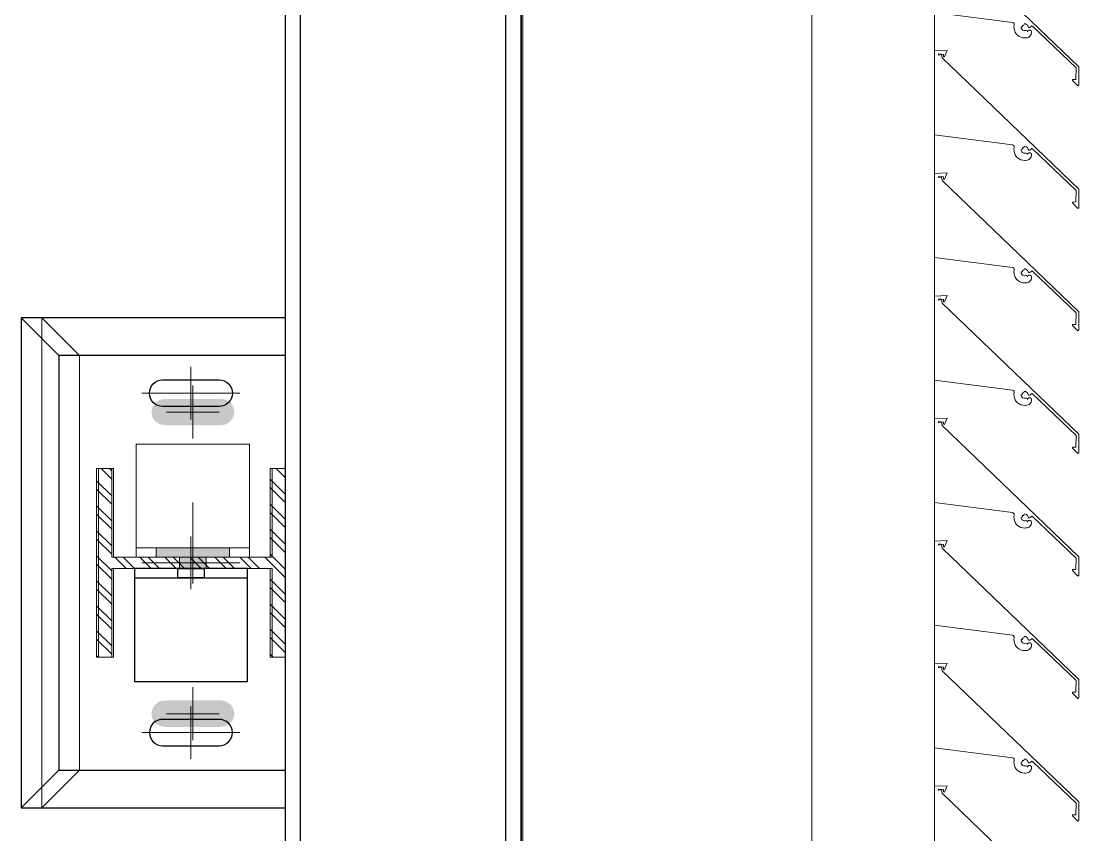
# Model space of a CAD drawing. Header units: millimetres. Extents: x -220592 to 404889, y -217665 to 38245.
# Drawn here: x 36333 to 36894, y -29810 to -29378 of the extents above; entities that cross this region are included whole.
import ezdxf

# ---------------------------------------------------------------- set-up
doc = ezdxf.new("R2010")
doc.units = ezdxf.units.MM
doc.set_wipeout_variables(frame=1)
doc.linetypes.add('XKITLINE00', pattern=[0])
doc.linetypes.add('XKITLINE02', pattern=[4, 2, -2])
for name, color, linetype in [('000 - 0_HIDE_OBJ_FRAMING_DEF_SUB_1', 7, 'Continuous'), ('000 - STRUCTURE_STEEL_ACCESORIES_HATCH_', 7, 'Continuous'), ('000 - STRUCTURE_STEEL_ACCESORIES_HIDDEN_', 7, 'Continuous'), ('000 - STRUCTURE_STEEL_ACCESORIES_MAIN_COLOR_1', 7, 'Continuous'), ('000 - STRUCTURE_STEEL_FRAMING_CUT_COLOR_4', 7, 'Continuous'), ('000 - STRUCTURE_STEEL_FRAMING_DEF_SUB', 7, 'Continuous'), ('000 - STRUCTURE_STEEL_FRAMING_HIDDEN_', 7, 'Continuous'), ('000 - STRUCTURE_STEEL_FRAMING_SUB_COLOR_1', 7, 'Continuous'), ('000 - STRUCTURE_STEEL_FRAMING_SUB_COLOR_2', 7, 'Continuous'), ('000 - STRUCTURE_STEEL_FRAMING_WIPEOUT_', 7, 'Continuous')]:
    doc.layers.add(name, color=color, linetype=linetype)
doc.layers.add('Part', color=7, linetype='Continuous', lineweight=0)

# ---------------------------------------------------------------- blocks, each defined once
blk = doc.blocks.new('*A14906')
at = {"layer": 'Part', "color": 7, "linetype": 'XKITLINE00', "lineweight": 0}
for p, q in [((-82.318045, 214.556249), (-82.318045, 227.756135)), ((-81.668045, 220.906131), (-81.668045, 221.110427)), ((-81.668045, 220.256131), (-81.668045, 220.460427)), ((-81.668045, 219.606131), (-81.668045, 219.810427)), ((-81.668045, 218.956131), (-81.668045, 219.160427)), ((-81.668045, 218.306131), (-81.668045, 218.510427)), ((-81.668045, 217.656131), (-81.668045, 217.860427)), ((-81.668045, 217.006131), (-81.668045, 217.210427))]:
    blk.add_line(p, q, dxfattribs=at)
blk = doc.blocks.new('*A14931')
at = {"layer": 'Part', "color": 7, "linetype": 'XKITLINE00', "lineweight": 0}
for p, q in [((-81.668236, 221.556123), (-81.668243, 221.110453)), ((-81.60055, 221.558745), (-81.668236, 221.556123)), ((-81.648356, 221.534428), (-81.64632, 221.541001)), ((-81.63134, 221.537332), (-81.648356, 221.534428)), ((-81.64632, 221.541001), (-81.621337, 221.537861)), ((-81.628443, 221.518789), (-81.63134, 221.537332)), ((-80.903321, 220.822543), (-81.628443, 221.518789)), ((-81.621337, 221.537861), (-81.621208, 221.52567)), ((-81.621208, 221.52567), (-81.616085, 221.525258)), ((-81.616085, 221.525258), (-81.60055, 221.558745)), ((-81.668243, 221.110453), (-81.254237, 221.057423)), ((-81.254237, 221.057423), (-81.249162, 221.055233)), ((-81.249162, 221.055233), (-81.246025, 221.050681)), ((-81.245786, 221.045159), (-81.247272, 221.035025)), ((-81.247272, 221.035025), (-81.246897, 221.024789)), ((-81.246897, 221.024789), (-81.244674, 221.01479)), ((-81.246025, 221.050681), (-81.245786, 221.045159)), ((-81.244674, 221.01479), (-81.240676, 221.00536)), ((-81.209279, 221.033625), (-81.201573, 221.034731)), ((-81.20871, 221.027141), (-81.209279, 221.033625)), ((-81.205908, 221.021267), (-81.20871, 221.027141)), ((-81.201226, 221.016745), (-81.205908, 221.021267)), ((-81.202743, 221.041791), (-81.195578, 221.042735)), ((-81.201573, 221.034731), (-81.202743, 221.041791)), ((-81.195258, 221.014147), (-81.201226, 221.016745)), ((-81.195578, 221.042735), (-81.193256, 221.050125)), ((-81.188758, 221.013803), (-81.195258, 221.014147)), ((-81.193256, 221.050125), (-81.186584, 221.049703)), ((-81.18284, 221.014708), (-81.188758, 221.013803)), ((-81.186584, 221.049703), (-81.180508, 221.046913)), ((-81.178029, 221.012301), (-81.18284, 221.014708)), ((-81.180508, 221.046913), (-81.175841, 221.042126)), ((-81.175999, 221.00732), (-81.178029, 221.012301)), ((-81.173057, 221.012792), (-81.175999, 221.00732)), ((-81.175841, 221.042126), (-81.172727, 221.034553)), ((-81.1679, 221.01601), (-81.173057, 221.012792)), ((-81.172727, 221.034553), (-81.168544, 221.030396)), ((-81.168544, 221.030396), (-81.16265, 221.03019)), ((-81.161823, 221.015998), (-81.1679, 221.01601)), ((-81.16265, 221.03019), (-81.158186, 221.034044)), ((-81.156679, 221.012761), (-81.161823, 221.015998)), ((-81.158186, 221.034044), (-81.154531, 221.038671)), ((-81.154039, 221.007287), (-81.156679, 221.012761)), ((-81.154531, 221.038671), (-81.149372, 221.037579)), ((-81.149372, 221.037579), (-80.918356, 220.816176)), ((-81.240676, 221.00536), (-81.235036, 220.99681)), ((-81.235036, 220.99681), (-81.22794, 220.989423)), ((-81.22794, 220.989423), (-81.219624, 220.983445)), ((-81.219624, 220.983445), (-81.210361, 220.979072)), ((-81.210361, 220.979072), (-81.20046, 220.976449)), ((-81.20046, 220.976449), (-81.190247, 220.975664)), ((-81.190247, 220.975664), (-81.183448, 220.975762)), ((-81.183448, 220.975762), (-81.17772, 220.976398)), ((-81.17772, 220.976398), (-81.172219, 220.978117)), ((-81.172219, 220.978117), (-81.167149, 220.980857)), ((-81.167149, 220.980857), (-81.162695, 220.984515)), ((-81.162695, 220.984515), (-81.159024, 220.988958)), ((-81.159024, 220.988958), (-81.15627, 220.994021)), ((-81.15627, 220.994021), (-81.154535, 220.999517)), ((-81.154535, 220.999517), (-81.154039, 221.007287)), ((-80.918356, 220.816176), (-80.918699, 220.75483)), ((-80.903874, 220.723392), (-80.903321, 220.822543)), ((-80.936119, 220.754733), (-80.937204, 220.749812)), ((-80.937204, 220.749812), (-80.908555, 220.720923)), ((-80.918699, 220.75483), (-80.936119, 220.754733)), ((-80.908555, 220.720923), (-80.903874, 220.723392))]:
    blk.add_line(p, q, dxfattribs=at)
blk = doc.blocks.new('*A14932')
at = {"layer": 'Part', "color": 7, "linetype": 'XKITLINE00', "lineweight": 0}
for p, q in [((-81.668236, 220.906123), (-81.668243, 220.460453)), ((-81.60055, 220.908745), (-81.668236, 220.906123)), ((-81.616085, 220.875258), (-81.60055, 220.908745)), ((-81.648356, 220.884428), (-81.64632, 220.891001)), ((-81.63134, 220.887332), (-81.648356, 220.884428)), ((-81.64632, 220.891001), (-81.621337, 220.887861)), ((-81.628443, 220.868789), (-81.63134, 220.887332)), ((-80.903321, 220.172543), (-81.628443, 220.868789)), ((-81.621337, 220.887861), (-81.621208, 220.87567)), ((-81.621208, 220.87567), (-81.616085, 220.875258)), ((-81.668243, 220.460453), (-81.254237, 220.407423)), ((-81.254237, 220.407423), (-81.249162, 220.405233)), ((-81.249162, 220.405233), (-81.246025, 220.400681)), ((-81.245786, 220.395159), (-81.247272, 220.385025)), ((-81.246025, 220.400681), (-81.245786, 220.395159)), ((-81.202743, 220.391791), (-81.195578, 220.392735)), ((-81.195578, 220.392735), (-81.193256, 220.400125)), ((-81.193256, 220.400125), (-81.186584, 220.399703)), ((-81.186584, 220.399703), (-81.180508, 220.396913)), ((-81.180508, 220.396913), (-81.175841, 220.392126)), ((-81.247272, 220.385025), (-81.246897, 220.374789)), ((-81.246897, 220.374789), (-81.244674, 220.36479)), ((-81.244674, 220.36479), (-81.240676, 220.35536)), ((-81.240676, 220.35536), (-81.235036, 220.34681)), ((-81.235036, 220.34681), (-81.22794, 220.339423)), ((-81.22794, 220.339423), (-81.219624, 220.333445)), ((-81.209279, 220.383625), (-81.201573, 220.384731)), ((-81.20871, 220.377141), (-81.209279, 220.383625)), ((-81.205908, 220.371267), (-81.20871, 220.377141)), ((-81.201226, 220.366745), (-81.205908, 220.371267)), ((-81.201573, 220.384731), (-81.202743, 220.391791)), ((-81.195258, 220.364147), (-81.201226, 220.366745)), ((-81.188758, 220.363803), (-81.195258, 220.364147)), ((-81.18284, 220.364708), (-81.188758, 220.363803)), ((-81.178029, 220.362301), (-81.18284, 220.364708)), ((-81.175999, 220.35732), (-81.178029, 220.362301)), ((-81.173057, 220.362792), (-81.175999, 220.35732)), ((-81.175841, 220.392126), (-81.172727, 220.384553)), ((-81.1679, 220.36601), (-81.173057, 220.362792)), ((-81.172727, 220.384553), (-81.168544, 220.380396)), ((-81.168544, 220.380396), (-81.16265, 220.38019)), ((-81.161823, 220.365998), (-81.1679, 220.36601)), ((-81.162695, 220.334515), (-81.159024, 220.338958)), ((-81.16265, 220.38019), (-81.158186, 220.384044)), ((-81.156679, 220.362761), (-81.161823, 220.365998)), ((-81.159024, 220.338958), (-81.15627, 220.344021)), ((-81.158186, 220.384044), (-81.154531, 220.388671)), ((-81.154039, 220.357287), (-81.156679, 220.362761)), ((-81.15627, 220.344021), (-81.154535, 220.349517)), ((-81.154535, 220.349517), (-81.154039, 220.357287)), ((-81.154531, 220.388671), (-81.149372, 220.387579)), ((-81.149372, 220.387579), (-80.918356, 220.166176)), ((-81.219624, 220.333445), (-81.210361, 220.329072)), ((-81.210361, 220.329072), (-81.20046, 220.326449)), ((-81.20046, 220.326449), (-81.190247, 220.325664)), ((-81.190247, 220.325664), (-81.183448, 220.325762)), ((-81.183448, 220.325762), (-81.17772, 220.326398)), ((-81.17772, 220.326398), (-81.172219, 220.328117)), ((-81.172219, 220.328117), (-81.167149, 220.330857)), ((-81.167149, 220.330857), (-81.162695, 220.334515)), ((-80.903874, 220.073392), (-80.903321, 220.172543)), ((-80.918356, 220.166176), (-80.918699, 220.10483)), ((-80.936119, 220.104733), (-80.937204, 220.099812)), ((-80.937204, 220.099812), (-80.908555, 220.070923)), ((-80.918699, 220.10483), (-80.936119, 220.104733)), ((-80.908555, 220.070923), (-80.903874, 220.073392))]:
    blk.add_line(p, q, dxfattribs=at)
blk = doc.blocks.new('*A14933')
at = {"layer": 'Part', "color": 7, "linetype": 'XKITLINE00', "lineweight": 0}
for p, q in [((-81.668236, 220.256123), (-81.668243, 219.810453)), ((-81.60055, 220.258745), (-81.668236, 220.256123)), ((-81.648356, 220.234428), (-81.64632, 220.241001)), ((-81.63134, 220.237332), (-81.648356, 220.234428)), ((-81.64632, 220.241001), (-81.621337, 220.237861)), ((-81.628443, 220.218789), (-81.63134, 220.237332)), ((-81.621337, 220.237861), (-81.621208, 220.22567)), ((-81.621208, 220.22567), (-81.616085, 220.225258)), ((-81.616085, 220.225258), (-81.60055, 220.258745)), ((-80.903321, 219.522543), (-81.628443, 220.218789)), ((-81.668243, 219.810453), (-81.254237, 219.757423)), ((-81.254237, 219.757423), (-81.249162, 219.755233)), ((-81.249162, 219.755233), (-81.246025, 219.750681)), ((-81.245786, 219.745159), (-81.247272, 219.735025)), ((-81.247272, 219.735025), (-81.246897, 219.724789)), ((-81.246897, 219.724789), (-81.244674, 219.71479)), ((-81.246025, 219.750681), (-81.245786, 219.745159)), ((-81.209279, 219.733625), (-81.201573, 219.734731)), ((-81.20871, 219.727141), (-81.209279, 219.733625)), ((-81.205908, 219.721267), (-81.20871, 219.727141)), ((-81.201226, 219.716745), (-81.205908, 219.721267)), ((-81.202743, 219.741791), (-81.195578, 219.742735)), ((-81.201573, 219.734731), (-81.202743, 219.741791)), ((-81.195578, 219.742735), (-81.193256, 219.750125)), ((-81.193256, 219.750125), (-81.186584, 219.749703)), ((-81.186584, 219.749703), (-81.180508, 219.746913)), ((-81.180508, 219.746913), (-81.175841, 219.742126)), ((-81.175841, 219.742126), (-81.172727, 219.734553)), ((-81.172727, 219.734553), (-81.168544, 219.730396)), ((-81.168544, 219.730396), (-81.16265, 219.73019)), ((-81.16265, 219.73019), (-81.158186, 219.734044)), ((-81.158186, 219.734044), (-81.154531, 219.738671)), ((-81.154531, 219.738671), (-81.149372, 219.737579)), ((-81.149372, 219.737579), (-80.918356, 219.516176)), ((-81.244674, 219.71479), (-81.240676, 219.70536)), ((-81.240676, 219.70536), (-81.235036, 219.69681)), ((-81.235036, 219.69681), (-81.22794, 219.689423)), ((-81.22794, 219.689423), (-81.219624, 219.683445)), ((-81.219624, 219.683445), (-81.210361, 219.679072)), ((-81.210361, 219.679072), (-81.20046, 219.676449)), ((-81.195258, 219.714147), (-81.201226, 219.716745)), ((-81.20046, 219.676449), (-81.190247, 219.675664)), ((-81.188758, 219.713803), (-81.195258, 219.714147)), ((-81.190247, 219.675664), (-81.183448, 219.675762)), ((-81.18284, 219.714708), (-81.188758, 219.713803)), ((-81.183448, 219.675762), (-81.17772, 219.676398)), ((-81.178029, 219.712301), (-81.18284, 219.714708)), ((-81.175999, 219.70732), (-81.178029, 219.712301)), ((-81.17772, 219.676398), (-81.172219, 219.678117)), ((-81.173057, 219.712792), (-81.175999, 219.70732)), ((-81.1679, 219.71601), (-81.173057, 219.712792)), ((-81.172219, 219.678117), (-81.167149, 219.680857)), ((-81.161823, 219.715998), (-81.1679, 219.71601)), ((-81.167149, 219.680857), (-81.162695, 219.684515)), ((-81.162695, 219.684515), (-81.159024, 219.688958)), ((-81.156679, 219.712761), (-81.161823, 219.715998)), ((-81.159024, 219.688958), (-81.15627, 219.694021)), ((-81.154039, 219.707287), (-81.156679, 219.712761)), ((-81.15627, 219.694021), (-81.154535, 219.699517)), ((-81.154535, 219.699517), (-81.154039, 219.707287)), ((-80.918356, 219.516176), (-80.918699, 219.45483)), ((-80.903874, 219.423392), (-80.903321, 219.522543)), ((-80.936119, 219.454733), (-80.937204, 219.449812)), ((-80.937204, 219.449812), (-80.908555, 219.420923)), ((-80.918699, 219.45483), (-80.936119, 219.454733)), ((-80.908555, 219.420923), (-80.903874, 219.423392))]:
    blk.add_line(p, q, dxfattribs=at)
blk = doc.blocks.new('*A14934')
at = {"layer": 'Part', "color": 7, "linetype": 'XKITLINE00', "lineweight": 0}
for p, q in [((-81.60055, 219.608745), (-81.668236, 219.606123)), ((-81.616085, 219.575258), (-81.60055, 219.608745)), ((-81.668236, 219.606123), (-81.668243, 219.160453)), ((-81.648356, 219.584428), (-81.64632, 219.591001)), ((-81.63134, 219.587332), (-81.648356, 219.584428)), ((-81.64632, 219.591001), (-81.621337, 219.587861)), ((-81.628443, 219.568789), (-81.63134, 219.587332)), ((-80.903321, 218.872543), (-81.628443, 219.568789)), ((-81.621337, 219.587861), (-81.621208, 219.57567)), ((-81.621208, 219.57567), (-81.616085, 219.575258)), ((-81.668243, 219.160453), (-81.254237, 219.107423)), ((-81.254237, 219.107423), (-81.249162, 219.105233)), ((-81.249162, 219.105233), (-81.246025, 219.100681)), ((-81.245786, 219.095159), (-81.247272, 219.085025)), ((-81.247272, 219.085025), (-81.246897, 219.074789)), ((-81.246897, 219.074789), (-81.244674, 219.06479)), ((-81.246025, 219.100681), (-81.245786, 219.095159)), ((-81.244674, 219.06479), (-81.240676, 219.05536)), ((-81.240676, 219.05536), (-81.235036, 219.04681)), ((-81.209279, 219.083625), (-81.201573, 219.084731)), ((-81.20871, 219.077141), (-81.209279, 219.083625)), ((-81.205908, 219.071267), (-81.20871, 219.077141)), ((-81.201226, 219.066745), (-81.205908, 219.071267)), ((-81.202743, 219.091791), (-81.195578, 219.092735)), ((-81.201573, 219.084731), (-81.202743, 219.091791)), ((-81.195258, 219.064147), (-81.201226, 219.066745)), ((-81.195578, 219.092735), (-81.193256, 219.100125)), ((-81.188758, 219.063803), (-81.195258, 219.064147)), ((-81.193256, 219.100125), (-81.186584, 219.099703)), ((-81.18284, 219.064708), (-81.188758, 219.063803)), ((-81.186584, 219.099703), (-81.180508, 219.096913)), ((-81.178029, 219.062301), (-81.18284, 219.064708)), ((-81.180508, 219.096913), (-81.175841, 219.092126)), ((-81.175999, 219.05732), (-81.178029, 219.062301)), ((-81.173057, 219.062792), (-81.175999, 219.05732)), ((-81.175841, 219.092126), (-81.172727, 219.084553)), ((-81.1679, 219.06601), (-81.173057, 219.062792)), ((-81.172727, 219.084553), (-81.168544, 219.080396)), ((-81.168544, 219.080396), (-81.16265, 219.08019)), ((-81.161823, 219.065998), (-81.1679, 219.06601)), ((-81.16265, 219.08019), (-81.158186, 219.084044)), ((-81.156679, 219.062761), (-81.161823, 219.065998)), ((-81.158186, 219.084044), (-81.154531, 219.088671)), ((-81.154039, 219.057287), (-81.156679, 219.062761)), ((-81.15627, 219.044021), (-81.154535, 219.049517)), ((-81.154535, 219.049517), (-81.154039, 219.057287)), ((-81.154531, 219.088671), (-81.149372, 219.087579)), ((-81.149372, 219.087579), (-80.918356, 218.866176)), ((-81.235036, 219.04681), (-81.22794, 219.039423)), ((-81.22794, 219.039423), (-81.219624, 219.033445)), ((-81.219624, 219.033445), (-81.210361, 219.029072)), ((-81.210361, 219.029072), (-81.20046, 219.026449)), ((-81.20046, 219.026449), (-81.190247, 219.025664)), ((-81.190247, 219.025664), (-81.183448, 219.025762)), ((-81.183448, 219.025762), (-81.17772, 219.026398)), ((-81.17772, 219.026398), (-81.172219, 219.028117)), ((-81.172219, 219.028117), (-81.167149, 219.030857)), ((-81.167149, 219.030857), (-81.162695, 219.034515)), ((-81.162695, 219.034515), (-81.159024, 219.038958)), ((-81.159024, 219.038958), (-81.15627, 219.044021)), ((-80.918356, 218.866176), (-80.918699, 218.80483)), ((-80.903874, 218.773392), (-80.903321, 218.872543)), ((-80.936119, 218.804733), (-80.937204, 218.799812)), ((-80.937204, 218.799812), (-80.908555, 218.770923)), ((-80.918699, 218.80483), (-80.936119, 218.804733)), ((-80.908555, 218.770923), (-80.903874, 218.773392))]:
    blk.add_line(p, q, dxfattribs=at)
blk = doc.blocks.new('*A14935')
at = {"layer": 'Part', "color": 7, "linetype": 'XKITLINE00', "lineweight": 0}
for p, q in [((-81.668236, 218.956123), (-81.668243, 218.510453)), ((-81.60055, 218.958745), (-81.668236, 218.956123)), ((-81.648356, 218.934428), (-81.64632, 218.941001)), ((-81.63134, 218.937332), (-81.648356, 218.934428)), ((-81.64632, 218.941001), (-81.621337, 218.937861)), ((-81.628443, 218.918789), (-81.63134, 218.937332)), ((-81.621337, 218.937861), (-81.621208, 218.92567)), ((-81.616085, 218.925258), (-81.60055, 218.958745)), ((-80.903321, 218.222543), (-81.628443, 218.918789)), ((-81.621208, 218.92567), (-81.616085, 218.925258)), ((-81.668243, 218.510453), (-81.254237, 218.457423)), ((-81.254237, 218.457423), (-81.249162, 218.455233)), ((-81.249162, 218.455233), (-81.246025, 218.450681)), ((-81.245786, 218.445159), (-81.247272, 218.435025)), ((-81.247272, 218.435025), (-81.246897, 218.424789)), ((-81.246025, 218.450681), (-81.245786, 218.445159)), ((-81.209279, 218.433625), (-81.201573, 218.434731)), ((-81.20871, 218.427141), (-81.209279, 218.433625)), ((-81.202743, 218.441791), (-81.195578, 218.442735)), ((-81.201573, 218.434731), (-81.202743, 218.441791)), ((-81.195578, 218.442735), (-81.193256, 218.450125)), ((-81.193256, 218.450125), (-81.186584, 218.449703)), ((-81.186584, 218.449703), (-81.180508, 218.446913)), ((-81.180508, 218.446913), (-81.175841, 218.442126)), ((-81.175841, 218.442126), (-81.172727, 218.434553)), ((-81.172727, 218.434553), (-81.168544, 218.430396)), ((-81.168544, 218.430396), (-81.16265, 218.43019)), ((-81.16265, 218.43019), (-81.158186, 218.434044)), ((-81.158186, 218.434044), (-81.154531, 218.438671)), ((-81.154531, 218.438671), (-81.149372, 218.437579)), ((-81.149372, 218.437579), (-80.918356, 218.216176)), ((-81.246897, 218.424789), (-81.244674, 218.41479)), ((-81.244674, 218.41479), (-81.240676, 218.40536)), ((-81.240676, 218.40536), (-81.235036, 218.39681)), ((-81.235036, 218.39681), (-81.22794, 218.389423)), ((-81.22794, 218.389423), (-81.219624, 218.383445)), ((-81.219624, 218.383445), (-81.210361, 218.379072)), ((-81.210361, 218.379072), (-81.20046, 218.376449)), ((-81.205908, 218.421267), (-81.20871, 218.427141)), ((-81.201226, 218.416745), (-81.205908, 218.421267)), ((-81.195258, 218.414147), (-81.201226, 218.416745)), ((-81.20046, 218.376449), (-81.190247, 218.375664)), ((-81.188758, 218.413803), (-81.195258, 218.414147)), ((-81.190247, 218.375664), (-81.183448, 218.375762)), ((-81.18284, 218.414708), (-81.188758, 218.413803)), ((-81.183448, 218.375762), (-81.17772, 218.376398)), ((-81.178029, 218.412301), (-81.18284, 218.414708)), ((-81.175999, 218.40732), (-81.178029, 218.412301)), ((-81.17772, 218.376398), (-81.172219, 218.378117)), ((-81.173057, 218.412792), (-81.175999, 218.40732)), ((-81.1679, 218.41601), (-81.173057, 218.412792)), ((-81.172219, 218.378117), (-81.167149, 218.380857)), ((-81.161823, 218.415998), (-81.1679, 218.41601)), ((-81.167149, 218.380857), (-81.162695, 218.384515)), ((-81.162695, 218.384515), (-81.159024, 218.388958)), ((-81.156679, 218.412761), (-81.161823, 218.415998)), ((-81.159024, 218.388958), (-81.15627, 218.394021)), ((-81.154039, 218.407287), (-81.156679, 218.412761)), ((-81.15627, 218.394021), (-81.154535, 218.399517)), ((-81.154535, 218.399517), (-81.154039, 218.407287)), ((-80.918356, 218.216176), (-80.918699, 218.15483)), ((-80.903874, 218.123392), (-80.903321, 218.222543)), ((-80.936119, 218.154733), (-80.937204, 218.149812)), ((-80.918699, 218.15483), (-80.936119, 218.154733)), ((-80.937204, 218.149812), (-80.908555, 218.120923)), ((-80.908555, 218.120923), (-80.903874, 218.123392))]:
    blk.add_line(p, q, dxfattribs=at)
blk = doc.blocks.new('*A14936')
at = {"layer": 'Part', "color": 7, "linetype": 'XKITLINE00', "lineweight": 0}
for p, q in [((-81.668236, 218.306123), (-81.668243, 217.860453)), ((-81.60055, 218.308745), (-81.668236, 218.306123)), ((-81.648356, 218.284428), (-81.64632, 218.291001)), ((-81.63134, 218.287332), (-81.648356, 218.284428)), ((-81.64632, 218.291001), (-81.621337, 218.287861)), ((-81.628443, 218.268789), (-81.63134, 218.287332)), ((-80.903321, 217.572543), (-81.628443, 218.268789)), ((-81.621337, 218.287861), (-81.621208, 218.27567)), ((-81.621208, 218.27567), (-81.616085, 218.275258)), ((-81.616085, 218.275258), (-81.60055, 218.308745)), ((-81.668243, 217.860453), (-81.254237, 217.807423)), ((-81.254237, 217.807423), (-81.249162, 217.805233)), ((-81.249162, 217.805233), (-81.246025, 217.800681)), ((-81.245786, 217.795159), (-81.247272, 217.785025)), ((-81.247272, 217.785025), (-81.246897, 217.774789)), ((-81.246897, 217.774789), (-81.244674, 217.76479)), ((-81.246025, 217.800681), (-81.245786, 217.795159)), ((-81.244674, 217.76479), (-81.240676, 217.75536)), ((-81.209279, 217.783625), (-81.201573, 217.784731)), ((-81.20871, 217.777141), (-81.209279, 217.783625)), ((-81.205908, 217.771267), (-81.20871, 217.777141)), ((-81.201226, 217.766745), (-81.205908, 217.771267)), ((-81.202743, 217.791791), (-81.195578, 217.792735)), ((-81.201573, 217.784731), (-81.202743, 217.791791)), ((-81.195258, 217.764147), (-81.201226, 217.766745)), ((-81.195578, 217.792735), (-81.193256, 217.800125)), ((-81.188758, 217.763803), (-81.195258, 217.764147)), ((-81.193256, 217.800125), (-81.186584, 217.799703)), ((-81.18284, 217.764708), (-81.188758, 217.763803)), ((-81.186584, 217.799703), (-81.180508, 217.796913)), ((-81.178029, 217.762301), (-81.18284, 217.764708)), ((-81.180508, 217.796913), (-81.175841, 217.792126)), ((-81.175999, 217.75732), (-81.178029, 217.762301)), ((-81.173057, 217.762792), (-81.175999, 217.75732)), ((-81.175841, 217.792126), (-81.172727, 217.784553)), ((-81.1679, 217.76601), (-81.173057, 217.762792)), ((-81.172727, 217.784553), (-81.168544, 217.780396)), ((-81.168544, 217.780396), (-81.16265, 217.78019)), ((-81.161823, 217.765998), (-81.1679, 217.76601)), ((-81.16265, 217.78019), (-81.158186, 217.784044)), ((-81.156679, 217.762761), (-81.161823, 217.765998)), ((-81.158186, 217.784044), (-81.154531, 217.788671)), ((-81.154039, 217.757287), (-81.156679, 217.762761)), ((-81.154531, 217.788671), (-81.149372, 217.787579)), ((-81.149372, 217.787579), (-80.918356, 217.566176)), ((-81.240676, 217.75536), (-81.235036, 217.74681)), ((-81.235036, 217.74681), (-81.22794, 217.739423)), ((-81.22794, 217.739423), (-81.219624, 217.733445)), ((-81.219624, 217.733445), (-81.210361, 217.729072)), ((-81.210361, 217.729072), (-81.20046, 217.726449)), ((-81.20046, 217.726449), (-81.190247, 217.725664)), ((-81.190247, 217.725664), (-81.183448, 217.725762)), ((-81.183448, 217.725762), (-81.17772, 217.726398)), ((-81.17772, 217.726398), (-81.172219, 217.728117)), ((-81.172219, 217.728117), (-81.167149, 217.730857)), ((-81.167149, 217.730857), (-81.162695, 217.734515)), ((-81.162695, 217.734515), (-81.159024, 217.738958)), ((-81.159024, 217.738958), (-81.15627, 217.744021)), ((-81.15627, 217.744021), (-81.154535, 217.749517)), ((-81.154535, 217.749517), (-81.154039, 217.757287)), ((-80.918356, 217.566176), (-80.918699, 217.50483)), ((-80.903874, 217.473392), (-80.903321, 217.572543)), ((-80.936119, 217.504733), (-80.937204, 217.499812)), ((-80.937204, 217.499812), (-80.908555, 217.470923)), ((-80.918699, 217.50483), (-80.936119, 217.504733)), ((-80.908555, 217.470923), (-80.903874, 217.473392))]:
    blk.add_line(p, q, dxfattribs=at)
blk = doc.blocks.new('*A14937')
at = {"layer": 'Part', "color": 7, "linetype": 'XKITLINE00', "lineweight": 0}
for p, q in [((-81.668236, 217.656123), (-81.668243, 217.210453)), ((-81.60055, 217.658745), (-81.668236, 217.656123)), ((-81.616085, 217.625258), (-81.60055, 217.658745)), ((-81.648356, 217.634428), (-81.64632, 217.641001)), ((-81.63134, 217.637332), (-81.648356, 217.634428)), ((-81.64632, 217.641001), (-81.621337, 217.637861)), ((-81.628443, 217.618789), (-81.63134, 217.637332)), ((-80.903321, 216.922543), (-81.628443, 217.618789)), ((-81.621337, 217.637861), (-81.621208, 217.62567)), ((-81.621208, 217.62567), (-81.616085, 217.625258)), ((-81.668243, 217.210453), (-81.254237, 217.157423)), ((-81.254237, 217.157423), (-81.249162, 217.155233)), ((-81.249162, 217.155233), (-81.246025, 217.150681)), ((-81.245786, 217.145159), (-81.247272, 217.135025)), ((-81.246025, 217.150681), (-81.245786, 217.145159)), ((-81.202743, 217.141791), (-81.195578, 217.142735)), ((-81.201573, 217.134731), (-81.202743, 217.141791)), ((-81.195578, 217.142735), (-81.193256, 217.150125)), ((-81.193256, 217.150125), (-81.186584, 217.149703)), ((-81.186584, 217.149703), (-81.180508, 217.146913)), ((-81.180508, 217.146913), (-81.175841, 217.142126)), ((-81.175841, 217.142126), (-81.172727, 217.134553)), ((-81.247272, 217.135025), (-81.246897, 217.124789)), ((-81.246897, 217.124789), (-81.244674, 217.11479)), ((-81.244674, 217.11479), (-81.240676, 217.10536)), ((-81.240676, 217.10536), (-81.235036, 217.09681)), ((-81.235036, 217.09681), (-81.22794, 217.089423)), ((-81.22794, 217.089423), (-81.219624, 217.083445)), ((-81.209279, 217.133625), (-81.201573, 217.134731)), ((-81.20871, 217.127141), (-81.209279, 217.133625)), ((-81.205908, 217.121267), (-81.20871, 217.127141)), ((-81.201226, 217.116745), (-81.205908, 217.121267)), ((-81.195258, 217.114147), (-81.201226, 217.116745)), ((-81.188758, 217.113803), (-81.195258, 217.114147)), ((-81.18284, 217.114708), (-81.188758, 217.113803)), ((-81.178029, 217.112301), (-81.18284, 217.114708)), ((-81.175999, 217.10732), (-81.178029, 217.112301)), ((-81.173057, 217.112792), (-81.175999, 217.10732)), ((-81.1679, 217.11601), (-81.173057, 217.112792)), ((-81.172727, 217.134553), (-81.168544, 217.130396)), ((-81.168544, 217.130396), (-81.16265, 217.13019)), ((-81.161823, 217.115998), (-81.1679, 217.11601)), ((-81.162695, 217.084515), (-81.159024, 217.088958)), ((-81.16265, 217.13019), (-81.158186, 217.134044)), ((-81.156679, 217.112761), (-81.161823, 217.115998)), ((-81.159024, 217.088958), (-81.15627, 217.094021)), ((-81.158186, 217.134044), (-81.154531, 217.138671)), ((-81.154039, 217.107287), (-81.156679, 217.112761)), ((-81.15627, 217.094021), (-81.154535, 217.099517)), ((-81.154535, 217.099517), (-81.154039, 217.107287)), ((-81.154531, 217.138671), (-81.149372, 217.137579)), ((-81.149372, 217.137579), (-80.918356, 216.916176)), ((-81.219624, 217.083445), (-81.210361, 217.079072)), ((-81.210361, 217.079072), (-81.20046, 217.076449)), ((-81.20046, 217.076449), (-81.190247, 217.075664)), ((-81.190247, 217.075664), (-81.183448, 217.075762)), ((-81.183448, 217.075762), (-81.17772, 217.076398)), ((-81.17772, 217.076398), (-81.172219, 217.078117)), ((-81.172219, 217.078117), (-81.167149, 217.080857)), ((-81.167149, 217.080857), (-81.162695, 217.084515)), ((-80.903874, 216.823392), (-80.903321, 216.922543)), ((-80.918356, 216.916176), (-80.918699, 216.85483)), ((-80.936119, 216.854733), (-80.937204, 216.849812)), ((-80.937204, 216.849812), (-80.908555, 216.820923)), ((-80.918699, 216.85483), (-80.936119, 216.854733)), ((-80.908555, 216.820923), (-80.903874, 216.823392))]:
    blk.add_line(p, q, dxfattribs=at)
blk = doc.blocks.new('*A14938')
at = {"layer": 'Part', "color": 7, "linetype": 'XKITLINE00', "lineweight": 0}
for p, q in [((-81.668236, 217.006123), (-81.668243, 216.560453)), ((-81.60055, 217.008745), (-81.668236, 217.006123)), ((-81.648356, 216.984428), (-81.64632, 216.991001)), ((-81.63134, 216.987332), (-81.648356, 216.984428)), ((-81.64632, 216.991001), (-81.621337, 216.987861)), ((-81.628443, 216.968789), (-81.63134, 216.987332)), ((-81.621337, 216.987861), (-81.621208, 216.97567)), ((-81.621208, 216.97567), (-81.616085, 216.975258)), ((-81.616085, 216.975258), (-81.60055, 217.008745)), ((-80.903321, 216.272543), (-81.628443, 216.968789)), ((-81.668243, 216.560453), (-81.254237, 216.507423)), ((-81.254237, 216.507423), (-81.249162, 216.505233)), ((-81.249162, 216.505233), (-81.246025, 216.500681)), ((-81.245786, 216.495159), (-81.247272, 216.485025)), ((-81.247272, 216.485025), (-81.246897, 216.474789)), ((-81.246897, 216.474789), (-81.244674, 216.46479)), ((-81.246025, 216.500681), (-81.245786, 216.495159)), ((-81.209279, 216.483625), (-81.201573, 216.484731)), ((-81.20871, 216.477141), (-81.209279, 216.483625)), ((-81.205908, 216.471267), (-81.20871, 216.477141)), ((-81.201226, 216.466745), (-81.205908, 216.471267)), ((-81.202743, 216.491791), (-81.195578, 216.492735)), ((-81.201573, 216.484731), (-81.202743, 216.491791)), ((-81.195578, 216.492735), (-81.193256, 216.500125)), ((-81.193256, 216.500125), (-81.186584, 216.499703)), ((-81.186584, 216.499703), (-81.180508, 216.496913)), ((-81.180508, 216.496913), (-81.175841, 216.492126)), ((-81.175841, 216.492126), (-81.172727, 216.484553)), ((-81.172727, 216.484553), (-81.168544, 216.480396)), ((-81.168544, 216.480396), (-81.16265, 216.48019)), ((-81.16265, 216.48019), (-81.158186, 216.484044)), ((-81.158186, 216.484044), (-81.154531, 216.488671)), ((-81.154531, 216.488671), (-81.149372, 216.487579)), ((-81.149372, 216.487579), (-80.918356, 216.266176)), ((-81.244674, 216.46479), (-81.240676, 216.45536)), ((-81.240676, 216.45536), (-81.235036, 216.44681)), ((-81.235036, 216.44681), (-81.22794, 216.439423)), ((-81.22794, 216.439423), (-81.219624, 216.433445)), ((-81.219624, 216.433445), (-81.210361, 216.429072)), ((-81.210361, 216.429072), (-81.20046, 216.426449)), ((-81.195258, 216.464147), (-81.201226, 216.466745)), ((-81.20046, 216.426449), (-81.190247, 216.425664)), ((-81.188758, 216.463803), (-81.195258, 216.464147)), ((-81.190247, 216.425664), (-81.183448, 216.425762)), ((-81.18284, 216.464708), (-81.188758, 216.463803)), ((-81.183448, 216.425762), (-81.17772, 216.426398)), ((-81.178029, 216.462301), (-81.18284, 216.464708)), ((-81.175999, 216.45732), (-81.178029, 216.462301)), ((-81.17772, 216.426398), (-81.172219, 216.428117)), ((-81.173057, 216.462792), (-81.175999, 216.45732)), ((-81.1679, 216.46601), (-81.173057, 216.462792)), ((-81.172219, 216.428117), (-81.167149, 216.430857)), ((-81.161823, 216.465998), (-81.1679, 216.46601)), ((-81.167149, 216.430857), (-81.162695, 216.434515)), ((-81.162695, 216.434515), (-81.159024, 216.438958)), ((-81.156679, 216.462761), (-81.161823, 216.465998)), ((-81.159024, 216.438958), (-81.15627, 216.444021)), ((-81.154039, 216.457287), (-81.156679, 216.462761)), ((-81.15627, 216.444021), (-81.154535, 216.449517)), ((-81.154535, 216.449517), (-81.154039, 216.457287)), ((-80.918356, 216.266176), (-80.918699, 216.20483)), ((-80.903874, 216.173392), (-80.903321, 216.272543)), ((-80.936119, 216.204733), (-80.937204, 216.199812)), ((-80.937204, 216.199812), (-80.908555, 216.170923)), ((-80.918699, 216.20483), (-80.936119, 216.204733)), ((-80.908555, 216.170923), (-80.903874, 216.173392))]:
    blk.add_line(p, q, dxfattribs=at)
blk = doc.blocks.new('*A14907')
at = {"layer": '000 - 0_HIDE_OBJ_FRAMING_DEF_SUB_1'}
for points in [[(-83.4564, 218.5605), (-83.4496, 218.5595), (-83.4429, 218.5578), (-83.4364, 218.5555), (-83.4302, 218.5525), (-83.4243, 218.549), (-83.4188, 218.5449), (-83.4137, 218.5403), (-83.4091, 218.5352), (-83.405, 218.5297), (-83.4015, 218.5238), (-83.3985, 218.5176), (-83.3962, 218.5111), (-83.3946, 218.5045), (-83.3936, 218.4977), (-83.3932, 218.4908), (-83.3936, 218.4839), (-83.3946, 218.4771), (-83.3962, 218.4705), (-83.3985, 218.464), (-83.4015, 218.4578), (-83.405, 218.4519), (-83.4091, 218.4464), (-83.4137, 218.4413), (-83.4188, 218.4367), (-83.4243, 218.4326), (-83.4302, 218.4291), (-83.4364, 218.4261), (-83.4429, 218.4238), (-83.4496, 218.4221), (-83.4564, 218.4211), (-83.4632, 218.4208), (-83.4701, 218.4211), (-83.4769, 218.4221), (-83.4835, 218.4238), (-83.49, 218.4261), (-83.4962, 218.4291), (-83.5021, 218.4326), (-83.5076, 218.4367), (-83.5127, 218.4413), (-83.5173, 218.4464), (-83.5214, 218.4519), (-83.5249, 218.4578), (-83.5279, 218.464), (-83.5302, 218.4705), (-83.5319, 218.4771), (-83.5329, 218.4839), (-83.5332, 218.4908), (-83.5329, 218.4977), (-83.5319, 218.5045), (-83.5302, 218.5111), (-83.5279, 218.5176), (-83.5249, 218.5238), (-83.5214, 218.5297), (-83.5173, 218.5352), (-83.5127, 218.5403), (-83.5076, 218.5449), (-83.5021, 218.549), (-83.4962, 218.5525), (-83.49, 218.5555), (-83.4835, 218.5578), (-83.4769, 218.5595), (-83.4701, 218.5605), (-83.4632, 218.5608)], [(-83.4564, 217.9605), (-83.4496, 217.9595), (-83.4429, 217.9578), (-83.4364, 217.9555), (-83.4302, 217.9525), (-83.4243, 217.949), (-83.4188, 217.9449), (-83.4137, 217.9403), (-83.4091, 217.9352), (-83.405, 217.9297), (-83.4015, 217.9238), (-83.3985, 217.9176), (-83.3962, 217.9111), (-83.3946, 217.9045), (-83.3936, 217.8977), (-83.3932, 217.8908), (-83.3936, 217.8839), (-83.3946, 217.8771), (-83.3962, 217.8705), (-83.3985, 217.864), (-83.4015, 217.8578), (-83.405, 217.8519), (-83.4091, 217.8464), (-83.4137, 217.8413), (-83.4188, 217.8367), (-83.4243, 217.8326), (-83.4302, 217.8291), (-83.4364, 217.8261), (-83.4429, 217.8238), (-83.4496, 217.8221), (-83.4564, 217.8211), (-83.4632, 217.8208), (-83.4701, 217.8211), (-83.4769, 217.8221), (-83.4835, 217.8238), (-83.49, 217.8261), (-83.4962, 217.8291), (-83.5021, 217.8326), (-83.5076, 217.8367), (-83.5127, 217.8413), (-83.5173, 217.8464), (-83.5214, 217.8519), (-83.5249, 217.8578), (-83.5279, 217.864), (-83.5302, 217.8705), (-83.5319, 217.8771), (-83.5329, 217.8839), (-83.5332, 217.8908), (-83.5329, 217.8977), (-83.5319, 217.9045), (-83.5302, 217.9111), (-83.5279, 217.9176), (-83.5249, 217.9238), (-83.5214, 217.9297), (-83.5173, 217.9352), (-83.5127, 217.9403), (-83.5076, 217.9449), (-83.5021, 217.949), (-83.4962, 217.9525), (-83.49, 217.9555), (-83.4835, 217.9578), (-83.4769, 217.9595), (-83.4701, 217.9605), (-83.4632, 217.9608)]]:
    blk.add_hatch(color=7, dxfattribs=at).paths.add_polyline_path(points, flags=17)
at = {"layer": '000 - 0_HIDE_OBJ_FRAMING_DEF_SUB_1', "color": 7, "linetype": 'XKITLINE00', "lineweight": 0}
for p, q in [((-83.4632, 218.6308), (-83.4632, 218.3508)), ((-83.6032, 218.4908), (-83.3232, 218.4908)), ((-83.4632, 218.0308), (-83.4632, 217.7508)), ((-83.6032, 217.8908), (-83.3232, 217.8908))]:
    blk.add_line(p, q, dxfattribs=at)
blk = doc.blocks.new('*A14908')
at = {"layer": '000 - 0_HIDE_OBJ_FRAMING_DEF_SUB_1'}
for points in [[(-84.7582, 218.2208), (-84.7582, 218.2708), (-84.3682, 218.2708), (-84.3682, 218.2208)], [(-84.6332, 218.1608), (-84.6332, 218.2208), (-84.4932, 218.2208), (-84.4932, 218.1608)]]:
    blk.add_hatch(color=7, dxfattribs=at).paths.add_polyline_path(points, flags=17)
at = {"layer": '000 - 0_HIDE_OBJ_FRAMING_DEF_SUB_1', "color": 7, "linetype": 'XKITLINE00', "lineweight": 0}
for p, q in [((-84.5632, 218.0816), (-84.5632, 218.5108)), ((-84.7582, 218.2208), (-84.7582, 218.2708)), ((-84.3682, 218.2208), (-84.3682, 218.2708)), ((-84.6332, 218.1608), (-84.6332, 218.2208)), ((-84.4932, 218.1608), (-84.4932, 218.2208))]:
    blk.add_line(p, q, dxfattribs=at)
blk = doc.blocks.new('*A14909')
at = {"layer": '000 - 0_HIDE_OBJ_FRAMING_DEF_SUB_1', "color": 7, "linetype": 'XKITLINE00', "lineweight": 0}
for p, q in [((-84.863213, 218.820805), (-84.863213, 218.220805)), ((-84.263213, 218.820805), (-84.863213, 218.820805)), ((-84.263213, 218.220805), (-84.263213, 218.820805)), ((-84.863213, 218.270805), (-84.263213, 218.270805))]:
    blk.add_line(p, q, dxfattribs=at)
blk = doc.blocks.new('*A14910')
at = {"layer": '000 - 0_HIDE_OBJ_FRAMING_DEF_SUB_1', "color": 7, "linetype": 'XKITLINE00', "lineweight": 0}
for p, q in [((-85.363213, 219.490805), (-85.163213, 219.290805)), ((-85.363213, 216.890805), (-85.363213, 219.490805)), ((-85.363213, 219.490805), (-84.063213, 219.490805)), ((-85.163213, 217.090805), (-85.363213, 216.890805)), ((-85.363213, 216.890805), (-84.063213, 216.890805))]:
    blk.add_line(p, q, dxfattribs=at)
blk = doc.blocks.new('*A14911')
at = {"layer": '000 - 0_HIDE_OBJ_FRAMING_DEF_SUB_1', "color": 7, "linetype": 'XKITLINE00', "lineweight": 0}
for p, q in [((-85.163213, 219.290805), (-85.163213, 217.090805)), ((-85.163213, 219.290805), (-84.063213, 219.290805)), ((-85.163213, 217.090805), (-84.063213, 217.090805))]:
    blk.add_line(p, q, dxfattribs=at)
blk = doc.blocks.new('*A14912')
at = {"layer": '000 - 0_HIDE_OBJ_FRAMING_DEF_SUB_1'}
for points in [[(-84.3485, 219.0176), (-84.3432, 218.9908), (-84.3485, 218.964), (-84.3637, 218.9413), (-84.3864, 218.9261), (-84.4132, 218.9208), (-84.7132, 218.9208), (-84.74, 218.9261), (-84.7627, 218.9413), (-84.7779, 218.964), (-84.7832, 218.9908), (-84.7779, 219.0176), (-84.7627, 219.0403), (-84.74, 219.0555), (-84.7132, 219.0608), (-84.4132, 219.0608), (-84.3864, 219.0555), (-84.3637, 219.0403)], [(-84.3485, 217.4176), (-84.3432, 217.3908), (-84.3485, 217.364), (-84.3637, 217.3413), (-84.3864, 217.3261), (-84.4132, 217.3208), (-84.7132, 217.3208), (-84.74, 217.3261), (-84.7627, 217.3413), (-84.7779, 217.364), (-84.7832, 217.3908), (-84.7779, 217.4176), (-84.7627, 217.4403), (-84.74, 217.4555), (-84.7132, 217.4608), (-84.4132, 217.4608), (-84.3864, 217.4555), (-84.3637, 217.4403)]]:
    blk.add_hatch(color=7, dxfattribs=at).paths.add_polyline_path(points, flags=17)
at = {"layer": '000 - 0_HIDE_OBJ_FRAMING_DEF_SUB_1', "color": 7, "linetype": 'XKITLINE00', "lineweight": 0}
for p, q in [((-84.5632, 219.1308), (-84.5632, 218.8508)), ((-84.7032, 218.9908), (-84.4232, 218.9908)), ((-84.5632, 217.5308), (-84.5632, 217.2508)), ((-84.7032, 217.3908), (-84.4232, 217.3908))]:
    blk.add_line(p, q, dxfattribs=at)
blk = doc.blocks.new('*A14914')
at = {"layer": '000 - 0_HIDE_OBJ_FRAMING_DEF_SUB_1', "color": 7, "linetype": 'XKITLINE00', "lineweight": 0}
for p, q in [((-84.983213, 218.690805), (-85.063213, 218.690805)), ((-85.063213, 218.690805), (-85.063213, 217.690805)), ((-84.983213, 218.220805), (-84.983213, 218.690805)), ((-84.063213, 218.690805), (-84.143213, 218.690805)), ((-84.143213, 218.690805), (-84.143213, 218.220805)), ((-84.063213, 217.690805), (-84.063213, 218.690805)), ((-84.143213, 218.220805), (-84.983213, 218.220805)), ((-84.983213, 217.690805), (-84.983213, 218.160805)), ((-84.983213, 218.160805), (-84.143213, 218.160805)), ((-84.143213, 218.160805), (-84.143213, 217.690805)), ((-85.063213, 217.690805), (-84.983213, 217.690805)), ((-84.143213, 217.690805), (-84.063213, 217.690805))]:
    blk.add_line(p, q, dxfattribs=at)
blk = doc.blocks.new('*A14917')
at = {"layer": '000 - 0_HIDE_OBJ_FRAMING_DEF_SUB_1', "color": 7, "linetype": 'XKITLINE00', "lineweight": 0}
for p, q in [((-83.983213, 214.940805), (-83.983213, 242.190805)), ((-82.893213, 214.940805), (-82.893213, 242.190805)), ((-82.813213, 214.940805), (-82.813213, 242.190805)), ((-84.063213, 218.690805), (-84.063213, 238.690805)), ((-84.063213, 214.940805), (-84.063213, 217.690805))]:
    blk.add_line(p, q, dxfattribs=at)
blk = doc.blocks.new('W-1-PP18-ST_20260402-011103_LOWER_PL')
at = {"layer": '000 - 0_HIDE_OBJ_FRAMING_DEF_SUB_1', "color": 7, "lineweight": 0, "xscale": 100, "yscale": 100, "zscale": 100}
for name in ['*A14917', '*A14910', '*A14911', '*A14912', '*A14909', '*A14914', '*A14907', '*A14908']:
    blk.add_blockref(name, (17759.3349, -35779.0805), dxfattribs=at)
blk = doc.blocks.new('000_ASPG_TYP_FILES_STRUCTURE_STEEL_BK')
at = {"layer": '000 - STRUCTURE_STEEL_ACCESORIES_HIDDEN_', "color": 7}
blk.add_lwpolyline([(0, 7), (5, 7), (5, -7), (0, -7)], close=True, dxfattribs=at)
at = {"layer": '000 - STRUCTURE_STEEL_ACCESORIES_MAIN_COLOR_1', "color": 7}
for points in [[(0, -30), (60, -30), (60, 30), (0, 30)], [(0, -30), (5, -30), (5, 30), (0, 30)]]:
    blk.add_lwpolyline(points, close=True, dxfattribs=at)
blk = doc.blocks.new('000_CKST_FAMELINE_STEEL_STRUCTURE-COLUMN_TOP_VIEW')
at = {"layer": '000 - STRUCTURE_STEEL_FRAMING_DEF_SUB', "color": 7, "linetype": 'XKITLINE00', "lineweight": 0}
for p, q in [((0, 76), (0, 104)), ((26, 90), (-26, 90)), ((0, 14), (0, -14)), ((26, 0), (-26, 0)), ((0, -76), (0, -104)), ((26, -90), (-26, -90))]:
    blk.add_line(p, q, dxfattribs=at)
at = {"layer": '000 - STRUCTURE_STEEL_FRAMING_SUB_COLOR_2', "color": 7}
for p, q in [((-70, 110), (-90, 130)), ((70, 110), (90, 130)), ((-70, -110), (-90, -130)), ((70, -110), (90, -130))]:
    blk.add_line(p, q, dxfattribs=at)
for points in [[(90, 130), (-90, 130), (-90, -130), (90, -130)], [(70, 110), (-70, 110), (-70, -110), (70, -110)]]:
    blk.add_lwpolyline(points, close=True, dxfattribs=at)
for points in [[(15, 83), (-15, 83, -0.414214), (-22, 90, -0.414214), (-15, 97), (15, 97, -0.414214), (22, 90), (22, 90, -0.414214)], [(15, -83), (-15, -83, 0.414214), (-22, -90, 0.414214), (-15, -97), (15, -97, 0.414214), (22, -90), (22, -90, 0.414214)]]:
    blk.add_lwpolyline(points, format="xyb", close=True, dxfattribs=at)
at = {"color": 7, "rotation": 270}
blk.add_blockref('000_ASPG_TYP_FILES_STRUCTURE_STEEL_BK', (0, -3), dxfattribs=at)
at = {"color": 7}
blk.add_wipeout([(50, 50), (50, -50), (170, -50), (170, 50)], dxfattribs=at).dxf.layer = '000 - STRUCTURE_STEEL_FRAMING_WIPEOUT_'
at = {"layer": '000 - STRUCTURE_STEEL_ACCESORIES_HATCH_'}
h = blk.add_hatch(dxfattribs=at)
h.set_pattern_fill('ANSI32', scale=25, angle=270)
h.set_pattern_definition([(315, (1524.514, 2469.062), (6.629126, 6.629126), []), (315, (1524.514, 2464.642), (6.629126, 6.629126), [])])
h.paths.add_polyline_path([(-50, -50), (-42, -50), (-42, -3), (42, -3), (42, -50), (50, -50), (50, 50), (42, 50), (42, 3), (-42, 3), (-42, 50), (-50, 50)])
at = {"layer": '000 - STRUCTURE_STEEL_FRAMING_CUT_COLOR_4', "color": 7, "lineweight": 0}
blk.add_lwpolyline([(-50, -50), (-42, -50), (-42, -3), (42, -3), (42, -50), (50, -50), (50, 50), (42, 50), (42, 3), (-42, 3), (-42, 50), (-50, 50)], close=True, dxfattribs=at)
at = {"layer": '000 - STRUCTURE_STEEL_FRAMING_DEF_SUB', "color": 7, "linetype": 'XKITLINE00', "lineweight": 0}
for p, q in [((110, 44), (110, 16)), ((96, 30), (124, 30)), ((110, -16), (110, -44)), ((96, -30), (124, -30))]:
    blk.add_line(p, q, dxfattribs=at)
at = {"layer": '000 - STRUCTURE_STEEL_FRAMING_HIDDEN_', "color": 7, "linetype": 'XKITLINE02', "ltscale": 4}
for p, q in [((56, -50), (56, 50)), ((50, 3), (170, 3)), ((50, -3), (170, -3))]:
    blk.add_line(p, q, dxfattribs=at)
at = {"layer": '000 - STRUCTURE_STEEL_FRAMING_SUB_COLOR_2', "color": 7}
for p, q in [((50, 3), (50, -3)), ((170, 3), (170, -3))]:
    blk.add_line(p, q, dxfattribs=at)
blk.add_lwpolyline([(50, 50), (50, -50), (170, -50), (170, 50)], close=True, dxfattribs=at)
for centre in [(110, 30), (110, -30)]:
    blk.add_circle(centre, 7, dxfattribs=at)
blk = doc.blocks.new('*U17515')
at = {"color": 7}
blk.add_wipeout([(0, 0), (0, 125), (2725, 125), (2725, 0)], dxfattribs=at).dxf.layer = '000 - STRUCTURE_STEEL_FRAMING_WIPEOUT_'
at = {"layer": '000 - STRUCTURE_STEEL_FRAMING_SUB_COLOR_1', "color": 7}
for points in [[(0, 125), (0, 117), (2725, 117), (2725, 125)], [(0, 0), (0, 8), (2725, 8), (2725, 0)]]:
    blk.add_lwpolyline(points, close=True, dxfattribs=at)
at = {"layer": '000 - STRUCTURE_STEEL_FRAMING_SUB_COLOR_2', "color": 7}
blk.add_lwpolyline([(0, 0), (0, 125), (2725, 125), (2725, 0)], close=True, dxfattribs=at)
blk = doc.blocks.new('W-1-PP18-ST_20260402-014810LOPL_MAIN_ST')
at = {"color": 7}
blk.add_blockref('000_CKST_FAMELINE_STEEL_STRUCTURE-COLUMN_TOP_VIEW', (9302, -13960), dxfattribs=at)
at = {"color": 7, "xscale": -1, "rotation": 270}
blk.add_blockref('*U17515', (9352, -14285), dxfattribs=at)

msp = doc.modelspace()

# ---------------------------------------------------------------- block references
at = {"color": 7, "lineweight": 0, "xscale": 100, "yscale": 100, "zscale": 100}
for name in ['*A14906', '*A14931', '*A14932', '*A14933', '*A14934', '*A14935', '*A14936', '*A14937', '*A14938']:
    msp.add_blockref(name, (44984.4833, -51484.8507), dxfattribs=at)

# ---------------------------------------------------------------- next in the draw order: block references
at = {"layer": 'Defpoints', "color": 7}
msp.add_blockref('W-1-PP18-ST_20260402-011103_LOWER_PL', (27121.4984, -15705.7702), dxfattribs=at)

# ---------------------------------------------------------------- next in the draw order: block references
msp.add_blockref('W-1-PP18-ST_20260402-014810LOPL_MAIN_ST', (27121.4984, -15705.7702), dxfattribs=at)

doc.saveas('drawing.dxf')
